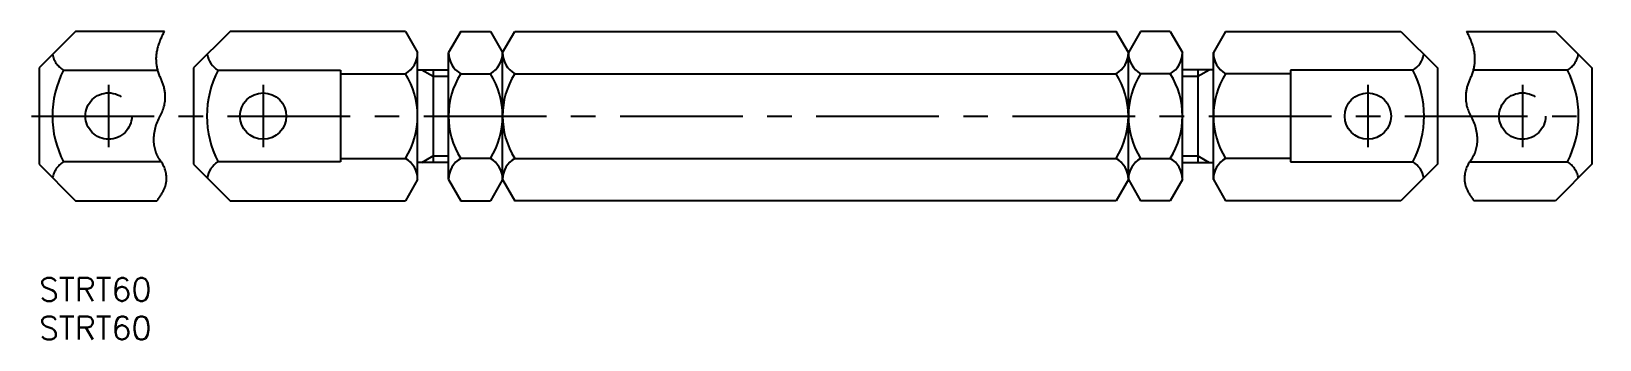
# Model space of a CAD drawing. Extents: x -1 to 202, y -8 to 32.
import ezdxf

# ---------------------------------------------------------------- set-up
doc = ezdxf.new("R2010")
doc.units = 0
doc.header["$LTSCALE"] = 0.5
doc.linetypes.add('CENTER', pattern=[50.8, 31.75, -6.35, 6.35, -6.35])
doc.linetypes.add('PHANTOM', pattern=[63.5, 31.75, -6.35, 6.35, -6.35, 6.35, -6.35])
for name, color, linetype in [('MSM_CENTER', 1, 'CENTER'), ('MSM_CONTINUOUS', 7, 'CONTINUOUS'), ('MSM_IMAGINARY', 6, 'PHANTOM'), ('MSM_NARROW', 5, 'CONTINUOUS'), ('MSM_PART_NUMBER', 7, 'CONTINUOUS')]:
    doc.layers.add(name, color=color, linetype=linetype)
doc.styles.get("Standard").update_dxf_attribs({"font": 'txt.shx', "height": 3, "bigfont": 'bigfont.shx'})

msp = doc.modelspace()

# ---------------------------------------------------------------- linework, layer by layer
at = {"layer": 'MSM_CENTER'}
for p, q in [((9, 25.019655), (9, 16.919655)), ((29, 25.019655), (29, 16.919655)), ((172, 25.019655), (172, 16.919655)), ((192, 25.019655), (192, 16.919655)), ((-1, 20.969655), (202.001968, 20.969655))]:
    msp.add_line(p, q, dxfattribs=at)
at = {"layer": 'MSM_CONTINUOUS'}
for p, q in [((24.719655, 31.93931), (20, 27.219655)), ((47.415273, 31.93931), (24.719655, 31.93931)), ((47.415273, 31.93931), (49, 29.194483)), ((54.580711, 31.93931), (52.995984, 29.194483)), ((54.580711, 31.93931), (58.411257, 31.93931)), ((58.411257, 31.93931), (59.995984, 29.194483)), ((59.995984, 29.194483), (61.580711, 31.93931)), ((61.580711, 31.93931), (139.411257, 31.93931)), ((140.995984, 29.194483), (139.411257, 31.93931)), ((142.588743, 31.93931), (141.004016, 29.194483)), ((146.419289, 31.93931), (142.588743, 31.93931)), ((146.419289, 31.93931), (148.004016, 29.194483)), ((153.584727, 31.93931), (152, 29.194483)), ((153.584727, 31.93931), (176.280345, 31.93931)), ((176.280345, 31.93931), (181, 27.219655)), ((49, 12.744827), (49, 29.194483)), ((52.995984, 12.744827), (52.995984, 29.194483)), ((59.995984, 12.744827), (59.995984, 29.194483)), ((140.996016, 12.744827), (140.996016, 29.194483)), ((148.004016, 12.744827), (148.004016, 29.194483)), ((152, 12.744827), (152, 29.194483)), ((20, 27.219655), (20, 14.719655)), ((23.171846, 26.916363), (39, 26.916363)), ((39, 26.916363), (39, 15.022947)), ((39, 26.454483), (47.415273, 26.454483)), ((49, 26.969655), (52.995984, 26.969655)), ((54.580711, 26.454483), (58.411257, 26.454483)), ((61.580711, 26.454483), (139.411257, 26.454483)), ((146.419289, 26.454483), (142.588743, 26.454483)), ((152, 26.969655), (148.004016, 26.969655)), ((162, 26.454483), (153.584727, 26.454483)), ((162, 26.916363), (162, 15.022947)), ((177.828154, 26.916363), (162, 26.916363)), ((181, 27.219655), (181, 14.719655)), ((20, 14.719655), (24.719655, 10)), ((39, 15.022947), (23.171846, 15.022947)), ((39, 15.484827), (47.415273, 15.484827)), ((52.995984, 14.969655), (49, 14.969655)), ((58.411257, 15.484827), (54.580711, 15.484827)), ((61.580711, 15.484827), (139.411257, 15.484827)), ((142.588743, 15.484827), (146.419289, 15.484827)), ((148.004016, 14.969655), (152, 14.969655)), ((162, 15.484827), (153.584727, 15.484827)), ((162, 15.022947), (177.828154, 15.022947)), ((181, 14.719655), (176.280345, 10)), ((49, 12.744827), (47.415273, 10)), ((52.995984, 12.744827), (54.580711, 10)), ((59.995984, 12.744827), (58.411257, 10)), ((59.995984, 12.744827), (61.580711, 10)), ((140.995984, 12.744827), (139.411257, 10)), ((141.004016, 12.744827), (142.588743, 10)), ((148.004016, 12.744827), (146.419289, 10)), ((152, 12.744827), (153.584727, 10)), ((24.719655, 10), (47.415273, 10)), ((54.580711, 10), (58.411257, 10)), ((139.411257, 10), (61.580711, 10)), ((146.419289, 10), (142.588743, 10)), ((176.280345, 10), (153.584727, 10))]:
    msp.add_line(p, q, dxfattribs=at)
for centre in [(29, 20.969655), (172, 20.969655)]:
    msp.add_circle(centre, 3, dxfattribs=at)
for centre, radius, start, end in [((24.620145, 29.427836), 2.89915, 188.964861, 240.029124), ((45.834727, 29.196896), 3.165274, 299.956307, 359.956307), ((56.161257, 29.196896), 3.165274, 180.043693, 240.043693), ((56.830711, 29.196896), 3.165274, 299.956307, 359.956307), ((63.161257, 29.196896), 3.165274, 180.043693, 240.043693), ((137.830711, 29.196896), 3.165274, 299.956307, 359.956307), ((144.169289, 29.196896), 3.165274, 180.043693, 240.043693), ((144.838743, 29.196896), 3.165274, 299.956307, 359.956307), ((155.165273, 29.196896), 3.165274, 180.043693, 240.043693), ((176.379856, 29.427836), 2.89915, 299.970876, 351.035139), ((34.633523, 20.969655), 12.912527, 152.578179, 207.421821), ((38.715991, 20.969655), 10.284009, 327.768898, 32.231102), ((63.279994, 20.969655), 10.284009, 147.768898, 212.231102), ((49.711975, 20.969655), 10.284009, 327.768898, 32.231102), ((70.279994, 20.969655), 10.284009, 147.768898, 212.231102), ((130.711975, 20.969655), 10.284009, 327.768898, 32.231102), ((151.288025, 20.969655), 10.284009, 147.768898, 212.231102), ((137.720007, 20.969655), 10.284009, 327.768898, 32.231102), ((162.28401, 20.969655), 10.284009, 147.768898, 212.231102), ((166.366478, 20.969655), 12.912527, 332.578179, 27.421821), ((24.620145, 12.511474), 2.89915, 119.970876, 171.035139), ((45.834727, 12.742414), 3.165274, 0.043693, 60.043693), ((56.161257, 12.742414), 3.165274, 119.956307, 179.956307), ((56.830711, 12.742414), 3.165274, 0.043693, 60.043693), ((63.161257, 12.742414), 3.165274, 119.956307, 179.956307), ((137.830711, 12.742414), 3.165274, 0.043693, 60.043693), ((144.169289, 12.742414), 3.165274, 119.956307, 179.956307), ((144.838743, 12.742414), 3.165274, 0.043693, 60.043693), ((155.165273, 12.742414), 3.165274, 119.956307, 179.956307), ((176.379856, 12.511474), 2.89915, 8.964861, 60.029124)]:
    msp.add_arc(centre, radius, start, end, dxfattribs=at)
at = {"layer": 'MSM_IMAGINARY'}
for p, q in [((4.719655, 31.93931), (0, 27.219655)), ((16.226808, 31.93931), (4.719655, 31.93931)), ((184.773193, 31.93931), (196.280345, 31.93931)), ((196.280345, 31.93931), (201, 27.219655)), ((0, 27.219655), (0, 14.719655)), ((3.171846, 26.916363), (15.326632, 26.916363)), ((197.828154, 26.916363), (185.673369, 26.916363)), ((201, 27.219655), (201, 14.719655)), ((0, 14.719655), (4.719655, 10)), ((15.81218, 15.022947), (3.171846, 15.022947)), ((185.187821, 15.022947), (197.828154, 15.022947)), ((201, 14.719655), (196.280345, 10)), ((4.719655, 10), (15.255382, 10)), ((196.280345, 10), (185.744619, 10))]:
    msp.add_line(p, q, dxfattribs=at)
for centre in [(9, 20.969655), (192, 20.969655)]:
    msp.add_circle(centre, 3, dxfattribs=at)
for centre, radius, start, end in [((24.059233, 27.414435), 9.045517, 149.984517, 165.79035), ((176.940768, 27.414435), 9.045517, 14.20965, 30.015483), ((4.620145, 29.427836), 2.89915, 188.964861, 240.029124), ((20.324333, 28.360179), 5.192738, 165.79035, 186.701163), ((180.675668, 28.360179), 5.192738, 353.298837, 14.20965), ((196.379856, 29.427836), 2.89915, 299.970876, 351.035139), ((14.633523, 20.969655), 12.912527, 152.578179, 207.421821), ((21.118709, 28.453513), 5.992578, 186.701163, 206.994196), ((179.881291, 28.453513), 5.992578, 333.005804, 353.298837), ((186.366478, 20.969655), 12.912527, 332.578179, 27.421821), ((11.237619, 23.420107), 5.096656, 4.969187, 26.994196), ((189.762381, 23.420107), 5.096656, 153.005804, 175.030813), ((11.469049, 23.440229), 4.864353, 329.386709, 4.969187), ((189.530952, 23.440229), 4.864353, 175.030813, 210.613291), ((20.860305, 17.883315), 6.047796, 149.386709, 181.194976), ((180.139695, 17.883315), 6.047796, 358.805024, 30.613291), ((19.292793, 17.850618), 4.479942, 181.194976, 217.358673), ((181.707208, 17.850618), 4.479942, 322.641327, 358.805024), ((4.620145, 12.511474), 2.89915, 119.970876, 171.035139), ((12.774517, 12.874465), 3.720668, 357.534841, 37.358673), ((188.225483, 12.874465), 3.720668, 142.641327, 182.465159), ((196.379856, 12.511474), 2.89915, 8.964861, 60.029124), ((13.265948, 12.853308), 3.228782, 335.511856, 357.534841), ((187.734053, 12.853308), 3.228782, 182.465159, 204.488144), ((10.032435, 14.326097), 6.781909, 320.365502, 335.511856), ((190.967566, 14.326097), 6.781909, 204.488144, 219.634498)]:
    msp.add_arc(centre, radius, start, end, dxfattribs=at)
at = {"layer": 'MSM_NARROW'}
for p, q in [((49.527757, 26.969655), (51, 26.119655)), ((51, 26.969655), (51, 14.969655)), ((150, 26.969655), (150, 14.969655)), ((150, 26.119655), (151.472243, 26.969655)), ((51, 26.119655), (52.995984, 26.119655)), ((51.498996, 26.119655), (51.498996, 26.119755)), ((148.004016, 26.119655), (150, 26.119655)), ((49.527757, 14.969655), (51, 15.819655)), ((51, 15.819655), (52.995984, 15.819655)), ((148.004016, 15.819655), (150, 15.819655)), ((150, 15.819655), (151.472243, 14.969655))]:
    msp.add_line(p, q, dxfattribs=at)

# ---------------------------------------------------------------- texts
at = {"layer": 'MSM_PART_NUMBER'}
for p in [(0, -3), (0, -8)]:
    msp.add_text('STRT60', height=3, dxfattribs=at).set_placement(p)

doc.saveas('drawing.dxf')
